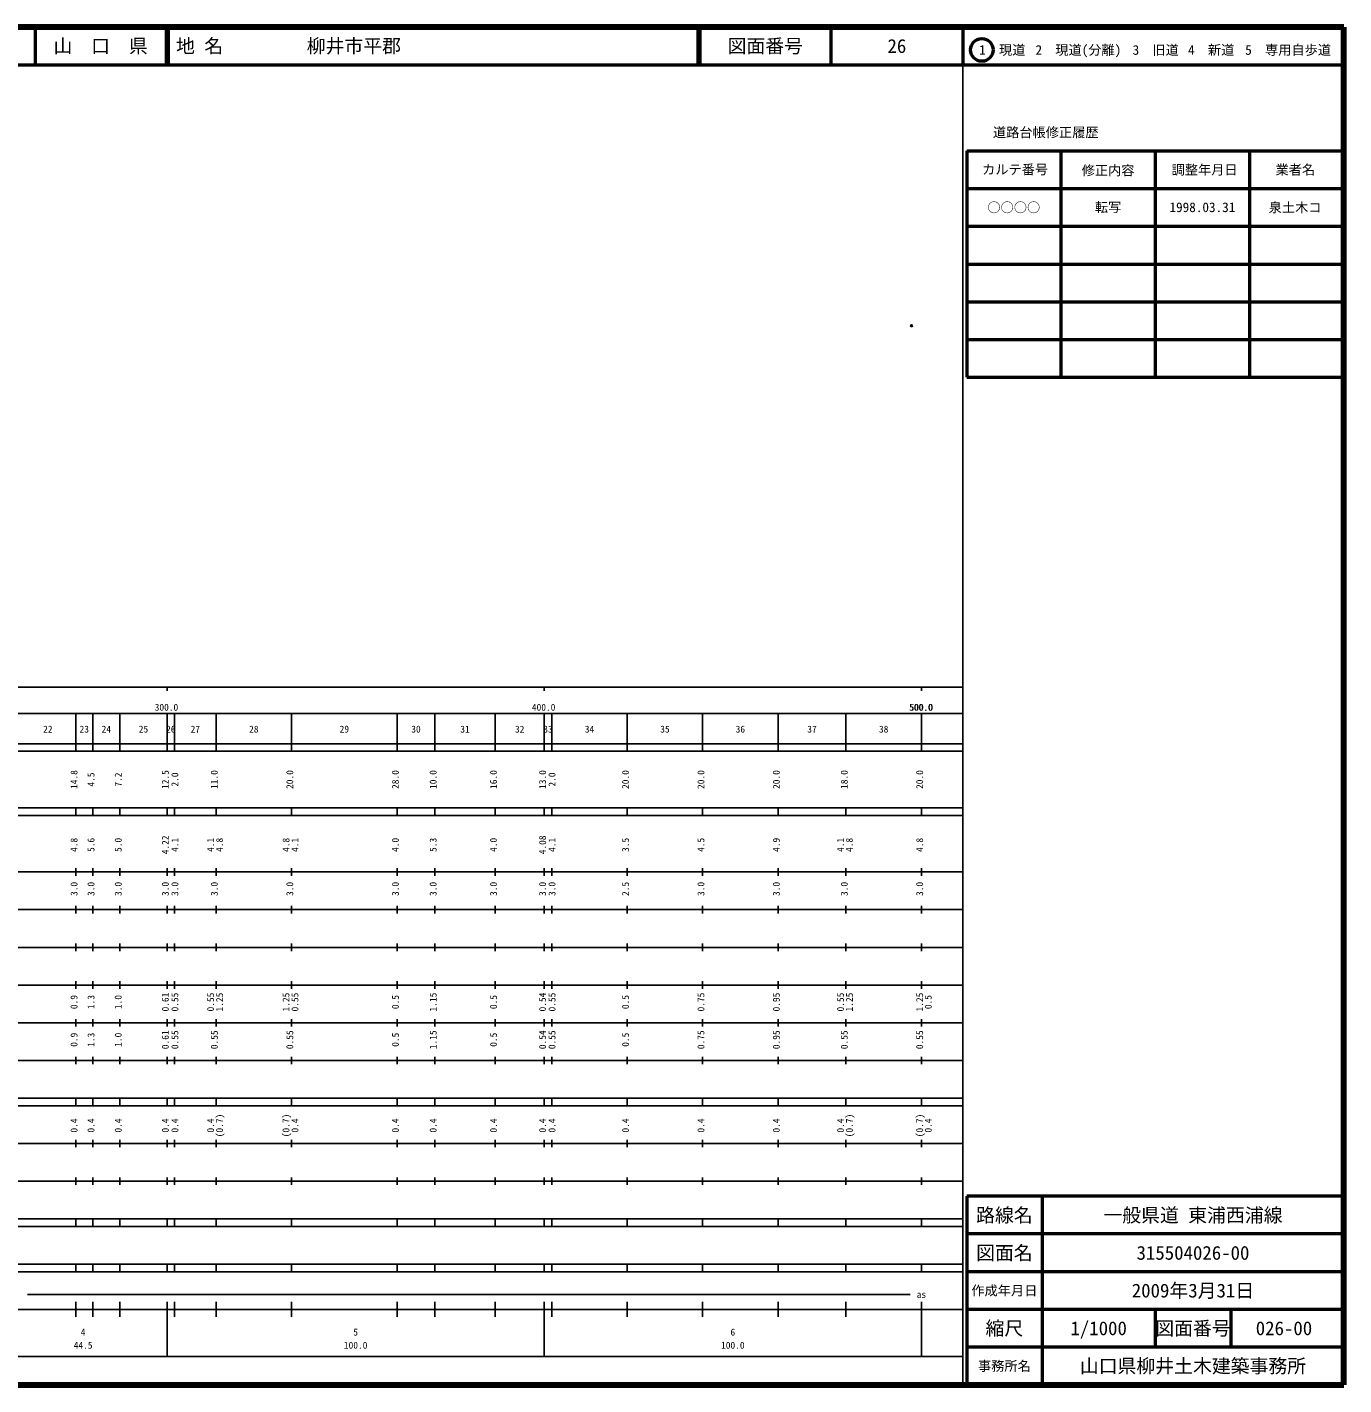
# Model space of a CAD drawing. Units: millimetres on the paper. Extents: x 40 to 680, y 20 to 380.
# Drawn here: x 330.9 to 680, y 20 to 380 of the extents above; entities that cross this region are included whole.
import ezdxf
from ezdxf.enums import TextEntityAlignment as Align

# ---------------------------------------------------------------- set-up
doc = ezdxf.new("R2010")
doc.units = ezdxf.units.MM
doc.header["$PDMODE"] = 32
doc.header["$PDSIZE"] = 0.5
doc.layers.add('M-OTRS', color=6, linetype='Continuous')
doc.layers.add('M-TTL-TXT', color=7, linetype='Continuous')
for name, color, linetype, lineweight in [('M-TTL', 2, 'Continuous', 140), ('M-TTL-BAND', 7, 'Continuous', 25), ('M-TTL-FRAM', 2, 'Continuous', 50), ('M-TTL-LINE', 7, 'Continuous', 50)]:
    doc.layers.add(name, color=color, linetype=linetype, lineweight=lineweight)
doc.styles.add('ＭＳ ゴシック', font='')
doc.styles.get('ＭＳ ゴシック').set_extended_font_data('MS Gothic')

msp = doc.modelspace()

# ---------------------------------------------------------------- linework, layer by layer
at = {"layer": 'M-OTRS'}
msp.add_point((565.393, 300.84), dxfattribs=at)
at = {"layer": 'M-TTL'}
for p, q in [((680, 380), (40, 380)), ((680, 20), (680, 380)), ((40, 20), (680, 20))]:
    msp.add_line(p, q, dxfattribs=at)
at = {"layer": 'M-TTL-BAND'}
for p, q in [((579, 20), (579, 370)), ((40, 205), (579, 205)), ((368, 205), (368, 204)), ((468, 205), (468, 204)), ((568, 205), (568, 204)), ((68, 198), (579, 198)), ((343.8, 188), (343.8, 198)), ((348.3, 188), (348.3, 198)), ((355.5, 188), (355.5, 198)), ((368, 188), (368, 198)), ((370, 188), (370, 198)), ((381, 188), (381, 198)), ((401, 188), (401, 198)), ((429, 188), (429, 198)), ((439, 188), (439, 198)), ((455, 188), (455, 198)), ((468, 188), (468, 198)), ((470, 188), (470, 198)), ((490, 188), (490, 198)), ((510, 188), (510, 198)), ((530, 188), (530, 198)), ((548, 188), (548, 198)), ((568, 188), (568, 198)), ((40, 190), (579, 190)), ((40, 188), (579, 188)), ((40, 173), (579, 173)), ((343.8, 171), (343.8, 173)), ((348.3, 171), (348.3, 173)), ((355.5, 171), (355.5, 173)), ((368, 171), (368, 173)), ((370, 171), (370, 173)), ((381, 171), (381, 173)), ((401, 171), (401, 173)), ((429, 171), (429, 173)), ((439, 171), (439, 173)), ((455, 171), (455, 173)), ((468, 171), (468, 173)), ((470, 171), (470, 173)), ((490, 171), (490, 173)), ((510, 171), (510, 173)), ((530, 171), (530, 173)), ((548, 171), (548, 173)), ((568, 171), (568, 173)), ((40, 171), (579, 171)), ((40, 156), (579, 156)), ((343.8, 155), (343.8, 157)), ((348.3, 155), (348.3, 157)), ((355.5, 155), (355.5, 157)), ((368, 155), (368, 157)), ((370, 155), (370, 157)), ((381, 155), (381, 157)), ((401, 155), (401, 157)), ((429, 155), (429, 157)), ((439, 155), (439, 157)), ((455, 155), (455, 157)), ((468, 155), (468, 157)), ((470, 155), (470, 157)), ((490, 155), (490, 157)), ((510, 155), (510, 157)), ((530, 155), (530, 157)), ((548, 155), (548, 157)), ((568, 155), (568, 157)), ((46, 146), (579, 146)), ((343.8, 145), (343.8, 147)), ((348.3, 145), (348.3, 147)), ((355.5, 145), (355.5, 147)), ((368, 145), (368, 147)), ((370, 145), (370, 147)), ((381, 145), (381, 147)), ((401, 145), (401, 147)), ((429, 145), (429, 147)), ((439, 145), (439, 147)), ((455, 145), (455, 147)), ((468, 145), (468, 147)), ((470, 145), (470, 147)), ((490, 145), (490, 147)), ((510, 145), (510, 147)), ((530, 145), (530, 147)), ((548, 145), (548, 147)), ((568, 145), (568, 147)), ((343.8, 135), (343.8, 137)), ((348.3, 135), (348.3, 137)), ((355.5, 135), (355.5, 137)), ((368, 135), (368, 137)), ((370, 135), (370, 137)), ((381, 135), (381, 137)), ((401, 135), (401, 137)), ((429, 135), (429, 137)), ((439, 135), (439, 137)), ((455, 135), (455, 137)), ((468, 135), (468, 137)), ((470, 135), (470, 137)), ((490, 135), (490, 137)), ((510, 135), (510, 137)), ((530, 135), (530, 137)), ((548, 135), (548, 137)), ((568, 135), (568, 137)), ((52, 136), (579, 136)), ((46, 126), (579, 126)), ((343.8, 125), (343.8, 127)), ((348.3, 125), (348.3, 127)), ((355.5, 125), (355.5, 127)), ((368, 125), (368, 127)), ((370, 125), (370, 127)), ((381, 125), (381, 127)), ((401, 125), (401, 127)), ((429, 125), (429, 127)), ((439, 125), (439, 127)), ((455, 125), (455, 127)), ((468, 125), (468, 127)), ((470, 125), (470, 127)), ((490, 125), (490, 127)), ((510, 125), (510, 127)), ((530, 125), (530, 127)), ((548, 125), (548, 127)), ((568, 125), (568, 127)), ((52, 116), (579, 116)), ((343.8, 115), (343.8, 117)), ((348.3, 115), (348.3, 117)), ((355.5, 115), (355.5, 117)), ((368, 115), (368, 117)), ((370, 115), (370, 117)), ((381, 115), (381, 117)), ((401, 115), (401, 117)), ((429, 115), (429, 117)), ((439, 115), (439, 117)), ((455, 115), (455, 117)), ((468, 115), (468, 117)), ((470, 115), (470, 117)), ((490, 115), (490, 117)), ((510, 115), (510, 117)), ((530, 115), (530, 117)), ((548, 115), (548, 117)), ((568, 115), (568, 117)), ((46, 106), (579, 106)), ((343.8, 105), (343.8, 107)), ((348.3, 105), (348.3, 107)), ((355.5, 105), (355.5, 107)), ((368, 105), (368, 107)), ((370, 105), (370, 107)), ((381, 105), (381, 107)), ((401, 105), (401, 107)), ((429, 105), (429, 107)), ((439, 105), (439, 107)), ((455, 105), (455, 107)), ((468, 105), (468, 107)), ((470, 105), (470, 107)), ((490, 105), (490, 107)), ((510, 105), (510, 107)), ((530, 105), (530, 107)), ((548, 105), (548, 107)), ((568, 105), (568, 107)), ((40, 96), (579, 96)), ((40, 94), (579, 94)), ((343.8, 94), (343.8, 96)), ((348.3, 94), (348.3, 96)), ((355.5, 94), (355.5, 96)), ((368, 94), (368, 96)), ((370, 94), (370, 96)), ((381, 94), (381, 96)), ((401, 94), (401, 96)), ((429, 94), (429, 96)), ((439, 94), (439, 96)), ((455, 94), (455, 96)), ((468, 94), (468, 96)), ((470, 94), (470, 96)), ((490, 94), (490, 96)), ((510, 94), (510, 96)), ((530, 94), (530, 96)), ((548, 94), (548, 96)), ((568, 94), (568, 96)), ((49, 84), (579, 84)), ((343.8, 83), (343.8, 85)), ((348.3, 83), (348.3, 85)), ((355.5, 83), (355.5, 85)), ((368, 83), (368, 85)), ((370, 83), (370, 85)), ((381, 83), (381, 85)), ((401, 83), (401, 85)), ((429, 83), (429, 85)), ((439, 83), (439, 85)), ((455, 83), (455, 85)), ((468, 83), (468, 85)), ((470, 83), (470, 85)), ((490, 83), (490, 85)), ((510, 83), (510, 85)), ((530, 83), (530, 85)), ((548, 83), (548, 85)), ((568, 83), (568, 85)), ((40, 74), (579, 74)), ((343.8, 73), (343.8, 75)), ((348.3, 73), (348.3, 75)), ((355.5, 73), (355.5, 75)), ((368, 73), (368, 75)), ((370, 73), (370, 75)), ((381, 73), (381, 75)), ((401, 73), (401, 75)), ((429, 73), (429, 75)), ((439, 73), (439, 75)), ((455, 73), (455, 75)), ((468, 73), (468, 75)), ((470, 73), (470, 75)), ((490, 73), (490, 75)), ((510, 73), (510, 75)), ((530, 73), (530, 75)), ((548, 73), (548, 75)), ((568, 73), (568, 75)), ((40, 64), (579, 64)), ((40, 62), (579, 62)), ((343.8, 62), (343.8, 64)), ((348.3, 62), (348.3, 64)), ((355.5, 62), (355.5, 64)), ((368, 62), (368, 64)), ((370, 62), (370, 64)), ((381, 62), (381, 64)), ((401, 62), (401, 64)), ((429, 62), (429, 64)), ((439, 62), (439, 64)), ((455, 62), (455, 64)), ((468, 62), (468, 64)), ((470, 62), (470, 64)), ((490, 62), (490, 64)), ((510, 62), (510, 64)), ((530, 62), (530, 64)), ((548, 62), (548, 64)), ((568, 62), (568, 64)), ((40, 52), (579, 52)), ((343.8, 50), (343.8, 52)), ((348.3, 50), (348.3, 52)), ((355.5, 50), (355.5, 52)), ((368, 50), (368, 52)), ((370, 50), (370, 52)), ((381, 50), (381, 52)), ((401, 50), (401, 52)), ((429, 50), (429, 52)), ((439, 50), (439, 52)), ((455, 50), (455, 52)), ((468, 50), (468, 52)), ((470, 50), (470, 52)), ((490, 50), (490, 52)), ((510, 50), (510, 52)), ((530, 50), (530, 52)), ((548, 50), (548, 52)), ((568, 50), (568, 52)), ((40, 50), (579, 50)), ((330.966, 44), (565, 44)), ((40, 40), (579, 40)), ((343.8, 38), (343.8, 42)), ((348.3, 38), (348.3, 42)), ((355.5, 38), (355.5, 42)), ((368, 27.5), (368, 42)), ((370, 38), (370, 42)), ((381, 38), (381, 42)), ((401, 38), (401, 42)), ((429, 38), (429, 42)), ((439, 38), (439, 42)), ((455, 38), (455, 42)), ((468, 27.5), (468, 42)), ((470, 38), (470, 42)), ((490, 38), (490, 42)), ((510, 38), (510, 42)), ((530, 38), (530, 42)), ((548, 38), (548, 42)), ((568, 27.5), (568, 42)), ((68, 27.5), (579, 27.5))]:
    msp.add_line(p, q, dxfattribs=at)
at = {"layer": 'M-TTL-FRAM'}
for p, q in [((580, 347.197), (580, 287.197)), ((580, 347.197), (680, 347.197)), ((580, 287.197), (680, 287.197)), ((680, 70), (580, 70)), ((580, 70), (580, 20))]:
    msp.add_line(p, q, dxfattribs=at)
at = {"layer": 'M-TTL-LINE'}
for p, q in [((333, 380), (333, 370)), ((367.75, 380), (367.75, 370)), ((368.25, 380), (368.25, 370)), ((508.747, 380), (508.747, 370)), ((509.247, 380), (509.247, 370)), ((543.997, 380), (543.997, 370)), ((579, 380), (579, 370)), ((40, 370), (680, 370)), ((605, 347.197), (605, 287.197)), ((630, 347.197), (630, 287.197)), ((655, 347.197), (655, 287.197)), ((580, 337.197), (680, 337.197)), ((580, 327.197), (680, 327.197)), ((580, 317.197), (680, 317.197)), ((580, 307.197), (680, 307.197)), ((580, 297.197), (680, 297.197)), ((600, 70), (600, 20)), ((680, 60), (580, 60)), ((680, 50), (580, 50)), ((680, 40), (580, 40)), ((630, 40), (630, 30)), ((650, 40), (650, 30)), ((680, 30), (580, 30))]:
    msp.add_line(p, q, dxfattribs=at)
msp.add_circle((584.031, 373.958), 3, dxfattribs=at)

# ---------------------------------------------------------------- texts
at = {"layer": 'M-TTL-BAND', "style": 'ＭＳ ゴシック'}
for s, p in [('300.0', (367.844, 198.195)), ('400.0', (467.844, 198.195)), ('500.0', (567.844, 198.195)), ('500.0', (568, 198.195)), ('22', (336.4, 192.405)), ('23', (346.05, 192.405)), ('24', (351.9, 192.405)), ('25', (361.75, 192.405)), ('26', (369, 192.405)), ('27', (375.5, 192.405)), ('28', (391, 192.405)), ('29', (415, 192.405)), ('30', (434, 192.405)), ('31', (447, 192.405)), ('32', (461.5, 192.405)), ('33', (469, 192.405)), ('34', (480, 192.405)), ('35', (500, 192.405)), ('36', (520, 192.405)), ('37', (539, 192.405)), ('38', (558, 192.405)), ('as', (568, 42.5)), ('4', (345.75, 32.523)), ('5', (418, 32.523)), ('6', (518, 32.523)), ('44.5', (345.75, 29.033)), ('100.0', (418, 29.033)), ('100.0', (518, 29.033))]:
    msp.add_text(s, height=1.833, dxfattribs=at).set_placement(p, align=Align.BOTTOM_CENTER)
for s, p in [('14.8', (344.8, 180.5)), ('4.5', (349.3, 180.5)), ('7.2', (356.5, 180.5)), ('12.5', (369, 180.5)), ('2.0', (371.525, 180.5)), ('11.0', (382, 180.5)), ('20.0', (402, 180.5)), ('28.0', (430, 180.5)), ('10.0', (440, 180.5)), ('16.0', (456, 180.5)), ('13.0', (469, 180.5)), ('2.0', (471.527, 180.5)), ('20.0', (491, 180.5)), ('20.0', (511, 180.5)), ('20.0', (531, 180.5)), ('18.0', (549, 180.5)), ('20.0', (569, 180.5)), ('4.8', (344.8, 163.174)), ('5.6', (349.3, 163.174)), ('5.0', (356.5, 163.174)), ('4.22', (369, 163.174)), ('4.1', (371.525, 163.174)), ('4.1', (381, 163.174)), ('4.8', (383.37, 163.174)), ('4.8', (401, 163.174)), ('4.1', (403.37, 163.174)), ('4.0', (430, 163.174)), ('5.3', (440, 163.174)), ('4.0', (456, 163.174)), ('4.08', (469, 163.174)), ('4.1', (471.527, 163.174)), ('3.5', (491, 163.174)), ('4.5', (511, 163.174)), ('4.9', (531, 163.174)), ('4.1', (548, 163.174)), ('4.8', (550.37, 163.174)), ('4.8', (569, 163.174)), ('3.0', (344.8, 151.5)), ('3.0', (349.3, 151.5)), ('3.0', (356.5, 151.5)), ('3.0', (369, 151.5)), ('3.0', (371.525, 151.5)), ('3.0', (382, 151.5)), ('3.0', (402, 151.5)), ('3.0', (430, 151.5)), ('3.0', (440, 151.5)), ('3.0', (456, 151.5)), ('3.0', (469, 151.5)), ('3.0', (471.527, 151.5)), ('2.5', (491, 151.5)), ('3.0', (511, 151.5)), ('3.0', (531, 151.5)), ('3.0', (549, 151.5)), ('3.0', (569, 151.5)), ('0.9', (344.8, 121.5)), ('1.3', (349.3, 121.5)), ('1.0', (356.5, 121.5)), ('0.61', (369, 121.5)), ('0.55', (371.525, 121.5)), ('0.55', (381, 121.5)), ('1.25', (383.37, 121.5)), ('1.25', (401, 121.5)), ('0.55', (403.37, 121.5)), ('0.5', (430, 121.5)), ('1.15', (440, 121.5)), ('0.5', (456, 121.5)), ('0.54', (469, 121.5)), ('0.55', (471.527, 121.5)), ('0.5', (491, 121.5)), ('0.75', (511, 121.5)), ('0.95', (531, 121.5)), ('0.55', (548, 121.5)), ('1.25', (550.37, 121.5)), ('1.25', (569, 121.5)), ('0.5', (571.257, 121.5)), ('0.9', (344.8, 111.5)), ('1.3', (349.3, 111.5)), ('1.0', (356.5, 111.5)), ('0.61', (369, 111.5)), ('0.55', (371.525, 111.5)), ('0.55', (382, 111.5)), ('0.55', (402, 111.5)), ('0.5', (430, 111.5)), ('1.15', (440, 111.5)), ('0.5', (456, 111.5)), ('0.54', (469, 111.5)), ('0.55', (471.527, 111.5)), ('0.5', (491, 111.5)), ('0.75', (511, 111.5)), ('0.95', (531, 111.5)), ('0.55', (549, 111.5)), ('0.55', (569, 111.5)), ('0.4', (344.8, 88.764)), ('0.4', (349.3, 88.764)), ('0.4', (356.5, 88.764)), ('0.4', (369, 88.764)), ('0.4', (371.525, 88.764)), ('0.4', (381, 88.764)), ('(0.7)', (383.37, 88.764)), ('(0.7)', (401, 88.764)), ('0.4', (403.37, 88.764)), ('0.4', (430, 88.764)), ('0.4', (440, 88.764)), ('0.4', (456, 88.764)), ('0.4', (469, 88.764)), ('0.4', (471.527, 88.764)), ('0.4', (491, 88.764)), ('0.4', (511, 88.764)), ('0.4', (531, 88.764)), ('0.4', (548, 88.764)), ('(0.7)', (550.37, 88.764)), ('(0.7)', (569, 88.764)), ('0.4', (571.257, 88.764))]:
    msp.add_text(s, height=1.833, rotation=90, dxfattribs=at).set_placement(p, align=Align.BOTTOM_CENTER)
at = {"layer": 'M-TTL-TXT', "style": 'ＭＳ ゴシック'}
for s, height, p in [('山\u3000口\u3000県', 3.666, (350.375, 375)), ('図面番号', 3.666, (526.622, 375)), ('26', 3.666, (561.497, 375)), ('1\u3000現道', 2.566, (589.448, 373.958)), ('2\u3000現道(分離)', 2.566, (609.619, 373.958)), ('3\u3000旧道', 2.566, (630.121, 373.958)), ('4\u3000新道', 2.566, (644.824, 373.958)), ('5\u3000専用自歩道', 2.566, (665.228, 373.958)), ('道路台帳修正履歴', 2.566, (600.968, 352.113)), ('カルテ番号', 2.566, (592.839, 342.277)), ('修正内容', 2.566, (617.509, 342.023)), ('調整年月日', 2.566, (643.089, 342.197)), ('業者名', 2.566, (667.134, 342.197)), ('○○○○', 2.566, (592.5, 332.189)), ('転写', 2.566, (617.5, 332.245)), ('1998.03.31', 2.566, (642.5, 332.245)), ('泉土木コ', 2.566, (667.077, 332.189)), ('路線名', 3.666, (590, 65)), ('路線名', 3.666, (590, 65)), ('一般県道 東浦西浦線', 3.666, (640, 65)), ('図面名', 3.666, (590, 55)), ('図面名', 3.666, (590, 55)), ('315504026-00', 3.666, (640, 55)), ('2009年3月31日', 3.666, (640, 45)), ('作成年月日', 2.566, (590, 45)), ('作成年月日', 2.566, (590, 45)), ('縮尺', 3.666, (590, 35)), ('縮尺', 3.666, (590, 35)), ('1/1000', 3.666, (615, 35)), ('図面番号', 3.666, (640, 35)), ('図面番号', 3.666, (640, 35)), ('026-00', 3.666, (664.125, 35)), ('事務所名', 2.566, (590, 25)), ('事務所名', 2.566, (590, 25)), ('山口県柳井土木建築事務所', 3.666, (640, 25))]:
    msp.add_text(s, height=height, dxfattribs=at).set_placement(p, align=Align.MIDDLE_CENTER)
for s, p in [('地 名', (370.38, 375)), ('柳井市平郡', (405.024, 375))]:
    msp.add_text(s, height=3.666, dxfattribs=at).set_placement(p, align=Align.MIDDLE_LEFT)

doc.saveas('drawing.dxf')
